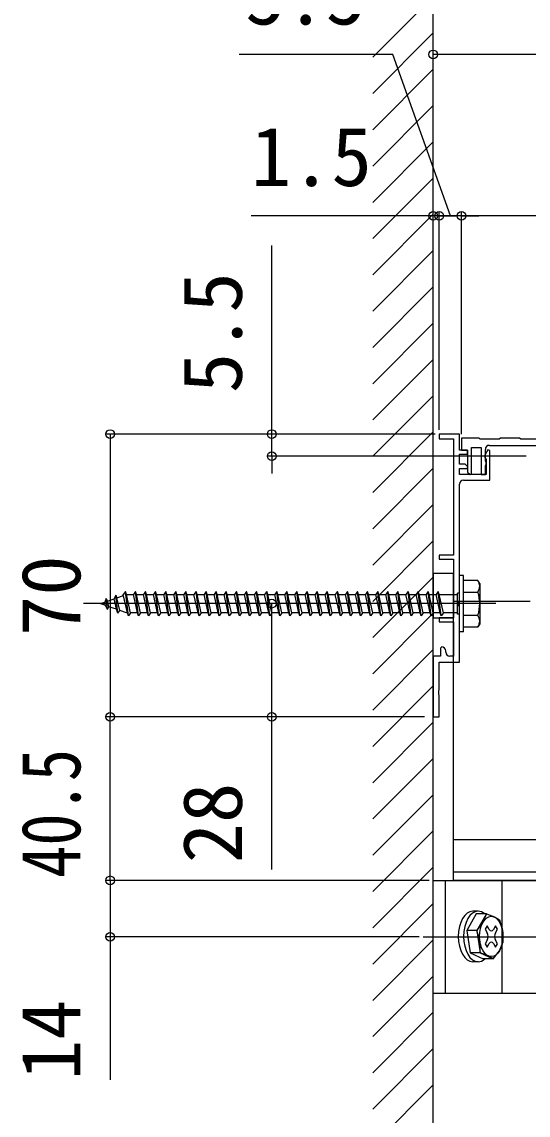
# Model space of a CAD drawing. Units: millimetres, scale not verified. Extents: x -875 to 875, y -1304 to 1297.
# Drawn here: x 59.1 to 184.5, y -1077.3 to -806.7 of the extents above; entities that cross this region are included whole.
import ezdxf
from ezdxf.enums import TextEntityAlignment as Align

# ---------------------------------------------------------------- set-up
doc = ezdxf.new("R2010")
doc.units = ezdxf.units.MM
doc.header["$LTSCALE"] = 8
for name, color, linetype in [('0-3_YKK_11', 7, 'Continuous'), ('0-5_YKK_12', 2, 'Continuous'), ('0-6_YKK_13', 4, 'Continuous'), ('0-8_YKK_D', 6, 'Continuous'), ('0-A_YSS_K', 3, 'Continuous')]:
    doc.layers.add(name, color=color, linetype=linetype)
doc.styles.add('ＭＳ ゴシック', font='')
doc.styles.get('ＭＳ ゴシック').set_extended_font_data('MS Gothic')

msp = doc.modelspace()

# ---------------------------------------------------------------- linework, layer by layer
at = {"layer": '0-3_YKK_11'}
for p, q in [((167.5, -950.029), (167.5, -921.1)), ((164.1, -962.7), (164.1, -962.4))]:
    msp.add_line(p, q, dxfattribs=at)
for points in [[(168.5, -920.1), (175, -920.1), (175, -912.77), (174.555, -912.651), (173.8, -913.959), (173.8, -914.5), (173.98, -914.775), (174.1, -914.958), (174.1, -918.7), (167.5, -918.7), (167.5, -917.2), (169.376, -917.2), (169.536, -916.812), (168.924, -916.2), (167.5, -916.2), (167.5, -913.7), (169.5, -913.7), (169.5, -912.7), (167.5, -912.7), (167.5, -908.7), (162.5, -908.7), (162.5, -909.9), (166, -909.9), (166, -938.7), (162.5, -938.7), (162.5, -939.7), (166, -939.7), (166, -954.2), (162.5, -954.2), (162.5, -955.2), (166, -955.2), (166, -963.7), (165.1, -963.7)], [(187.35, -910), (182.65, -910), (182.35, -909.7), (177.65, -909.7), (177.35, -910), (172.65, -910), (172.35, -909.7), (168, -909.7), (168, -912.7), (169.5, -912.7), (169.5, -918.124), (170.13, -918.754), (170.5, -918.6), (170.5, -912), (172.9, -912), (172.9, -918.7), (173.9, -918.7), (173.9, -916.546), (174.1, -916.2), (174.1, -915.6), (173.98, -915.36), (173.9, -915.2), (173.9, -912.5)], [(174.9, -911.5), (201.5, -911.5)], [(163.1, -961.4), (162.8, -961.7), (162.8, -963.7), (161, -963.7), (161, -978.7), (162.5, -978.7), (162.5, -973.371), (162.357, -973.179), (162.357, -972.221), (162.5, -972.029), (162.5, -965.2), (167.5, -965.2), (167.5, -951.371), (167.357, -951.179), (167.357, -950.221), (167.5, -950.029)]]:
    msp.add_lwpolyline(points, dxfattribs=at)
for centre, start, end in [((174.9, -912.5), 90.00001, 179.99999), ((168.5, -921.1), 90.00001, 179.99999), ((163.1, -962.4), 0.00001, 89.99999), ((165.1, -962.7), 180.00001, 269.99999)]:
    msp.add_arc(centre, 1, start, end, dxfattribs=at)
at = {"layer": '0-5_YKK_12'}
for p, q in [((185, -950.2), (166, -950.2)), ((166, -1019.2), (166, -950.2)), ((366.744, -1009.2), (166, -1009.2)), ((366.744, -1017.2), (166, -1017.2)), ((366.744, -1019.2), (166, -1019.2)), ((158.5, -1033.2), (220.542, -1033.2))]:
    msp.add_line(p, q, dxfattribs=at)
at = {"layer": '0-6_YKK_13'}
for p, q in [((167.5, -957.7), (167.5, -943.7)), ((168.5, -943.7), (167.5, -943.7)), ((168.5, -957.7), (168.5, -943.7)), ((172.069, -944.95), (168.5, -944.95)), ((168.5, -956.45), (168.5, -944.95)), ((172.5, -945.7), (172.067, -944.95)), ((172.5, -945.7), (172.5, -955.7)), ((79.963, -949.403), (79.661, -950.3)), ((79.963, -949.403), (80.358, -950.06)), ((80.302, -952.114), (79.963, -949.403)), ((80.358, -950.06), (81.983, -949.501)), ((80.666, -951.446), (80.358, -950.06)), ((82.36, -948.578), (81.983, -949.501)), ((82.561, -952.098), (81.983, -949.501)), ((82.36, -948.578), (82.68, -949.261)), ((82.914, -953.013), (82.36, -948.578)), ((82.68, -949.261), (84.306, -948.701)), ((83.373, -952.378), (82.68, -949.261)), ((85.25, -952.95), (84.25, -948.45)), ((85.5, -953.7), (84.75, -947.7)), ((85.002, -948.461), (85.034, -948.45)), ((85.034, -948.45), (86.75, -948.45)), ((87.25, -947.7), (86.75, -948.45)), ((87.25, -950.7), (86.75, -948.45)), ((87.5, -948.45), (87.25, -947.7)), ((88, -953.7), (87.25, -947.7)), ((87.5, -948.45), (89.25, -948.45)), ((90.25, -952.95), (89.25, -948.45)), ((90.5, -953.7), (89.75, -947.7)), ((90, -948.45), (91.75, -948.45)), ((92.75, -952.95), (91.75, -948.45)), ((93, -953.7), (92.25, -947.7)), ((92.5, -948.45), (94.25, -948.45)), ((95.25, -952.95), (94.25, -948.45)), ((95.5, -953.7), (94.75, -947.7)), ((95, -948.45), (96.75, -948.45)), ((97.75, -952.95), (96.75, -948.45)), ((98, -953.7), (97.25, -947.7)), ((97.5, -948.45), (99.25, -948.45)), ((100.25, -952.95), (99.25, -948.45)), ((100.5, -953.7), (99.75, -947.7)), ((100, -948.45), (101.75, -948.45)), ((102.75, -952.95), (101.75, -948.45)), ((103, -953.7), (102.25, -947.7)), ((102.5, -948.45), (104.25, -948.45)), ((105.25, -952.95), (104.25, -948.45)), ((105.5, -953.7), (104.75, -947.7)), ((105, -948.45), (106.75, -948.45)), ((107.25, -950.7), (106.75, -948.45)), ((108, -953.7), (107.25, -947.7)), ((107.5, -948.45), (109.25, -948.45)), ((108.5, -952.95), (107.5, -948.45)), ((110.25, -952.95), (109.25, -948.45)), ((110.5, -953.7), (109.75, -947.7)), ((110, -948.45), (111.75, -948.45)), ((112.75, -952.95), (111.75, -948.45)), ((113, -953.7), (112.25, -947.7)), ((112.5, -948.45), (114.25, -948.45)), ((115.25, -952.95), (114.25, -948.45)), ((115.5, -953.7), (114.75, -947.7)), ((115, -948.45), (116.75, -948.45)), ((117.75, -952.95), (116.75, -948.45)), ((118, -953.7), (117.25, -947.7)), ((117.5, -948.45), (119.25, -948.45)), ((120.25, -952.95), (119.25, -948.45)), ((120.5, -953.7), (119.75, -947.7)), ((120, -948.45), (121.75, -948.45)), ((122.25, -947.7), (121.75, -948.45)), ((122.25, -950.7), (121.75, -948.45)), ((122.5, -948.45), (122.25, -947.7)), ((123, -953.7), (122.25, -947.7)), ((122.5, -948.45), (124.25, -948.45)), ((125.25, -952.95), (124.25, -948.45)), ((125.5, -953.7), (124.75, -947.7)), ((125, -948.45), (126.75, -948.45)), ((127.75, -952.95), (126.75, -948.45)), ((128, -953.7), (127.25, -947.7)), ((127.5, -948.45), (129.25, -948.45)), ((130.25, -952.95), (129.25, -948.45)), ((130.5, -953.7), (129.75, -947.7)), ((130, -948.45), (131.75, -948.45)), ((132.75, -952.95), (131.75, -948.45)), ((133, -953.7), (132.25, -947.7)), ((132.5, -948.45), (134.25, -948.45)), ((135.25, -952.95), (134.25, -948.45)), ((135.5, -953.7), (134.75, -947.7)), ((135, -948.45), (136.75, -948.45)), ((137.75, -952.95), (136.75, -948.45)), ((138, -953.7), (137.25, -947.7)), ((137.5, -948.45), (139.25, -948.45)), ((140.25, -952.95), (139.25, -948.45)), ((140.5, -953.7), (139.75, -947.7)), ((140, -948.45), (141.75, -948.45)), ((142.25, -950.7), (141.75, -948.45)), ((143, -953.7), (142.25, -947.7)), ((142.5, -948.45), (144.25, -948.45)), ((143.5, -952.95), (142.5, -948.45)), ((145.25, -952.95), (144.25, -948.45)), ((145.5, -953.7), (144.75, -947.7)), ((145, -948.45), (146.75, -948.45)), ((147.75, -952.95), (146.75, -948.45)), ((148, -953.7), (147.25, -947.7)), ((147.5, -948.45), (149.25, -948.45)), ((150.25, -952.95), (149.25, -948.45)), ((150.5, -953.7), (149.75, -947.7)), ((150, -948.45), (151.75, -948.45)), ((152.75, -952.95), (151.75, -948.45)), ((153, -953.7), (152.25, -947.7)), ((152.5, -948.45), (154.25, -948.45)), ((155.25, -952.95), (154.25, -948.45)), ((155.5, -953.7), (154.75, -947.7)), ((155, -948.45), (156.75, -948.45)), ((157.25, -947.7), (156.75, -948.45)), ((157.25, -950.7), (156.75, -948.45)), ((158, -953.7), (157.25, -947.7)), ((157.5, -948.45), (159.25, -948.45)), ((159.75, -947.7), (159.25, -948.45)), ((160.25, -952.95), (159.25, -948.45)), ((160, -948.45), (159.75, -947.7)), ((160.5, -953.7), (159.75, -947.7)), ((161, -952.95), (160, -948.45)), ((160, -948.45), (161.75, -948.45)), ((162.75, -952.95), (161.75, -948.45)), ((163, -953.7), (162.25, -947.7)), ((162.5, -948.45), (167, -948.45)), ((167, -953.3), (167, -948.1)), ((167.5, -948.1), (167, -948.1)), ((168.5, -947.813), (172.053, -947.813)), ((176.5, -950.7), (74.391, -950.7)), ((78.5, -950.7), (79.661, -950.3)), ((79.854, -951.166), (78.5, -950.7)), ((79.854, -951.166), (79.661, -950.3)), ((80.302, -952.114), (79.854, -951.166)), ((80.302, -952.114), (80.666, -951.446)), ((82.561, -952.098), (80.666, -951.446)), ((82.914, -953.013), (82.561, -952.098)), ((82.914, -953.013), (83.373, -952.378)), ((87.75, -952.95), (87.25, -950.7)), ((107.75, -952.95), (107.25, -950.7)), ((122.75, -952.95), (122.25, -950.7)), ((142.75, -952.95), (142.25, -950.7)), ((157.75, -952.95), (157.25, -950.7)), ((87.25, -952.95), (86, -952.95)), ((87.75, -952.95), (87.25, -952.95)), ((90.25, -952.95), (88.5, -952.95)), ((92.75, -952.95), (91, -952.95)), ((95.25, -952.95), (93.5, -952.95)), ((97.75, -952.95), (96, -952.95)), ((100.25, -952.95), (98.5, -952.95)), ((102.75, -952.95), (101, -952.95)), ((105.25, -952.95), (103.5, -952.95)), ((107.25, -952.95), (106, -952.95)), ((107.75, -952.95), (107.25, -952.95)), ((110.25, -952.95), (108.5, -952.95)), ((112.75, -952.95), (111, -952.95)), ((115.25, -952.95), (113.5, -952.95)), ((117.75, -952.95), (116, -952.95)), ((120.25, -952.95), (118.5, -952.95)), ((122.25, -952.95), (121, -952.95)), ((122.75, -952.95), (122.25, -952.95)), ((125.25, -952.95), (123.5, -952.95)), ((127.75, -952.95), (126, -952.95)), ((130.25, -952.95), (128.5, -952.95)), ((132.75, -952.95), (131, -952.95)), ((135.25, -952.95), (133.5, -952.95)), ((137.75, -952.95), (136, -952.95)), ((140.25, -952.95), (138.5, -952.95)), ((142.25, -952.95), (141, -952.95)), ((142.75, -952.95), (142.25, -952.95)), ((145.25, -952.95), (143.5, -952.95)), ((147.75, -952.95), (146, -952.95)), ((150.25, -952.95), (148.5, -952.95)), ((152.75, -952.95), (151, -952.95)), ((155.25, -952.95), (153.5, -952.95)), ((157.25, -952.95), (156, -952.95)), ((157.75, -952.95), (157.25, -952.95)), ((160.25, -952.95), (158.5, -952.95)), ((160.5, -953.7), (160.25, -952.95)), ((161, -952.95), (160.5, -953.7)), ((162.75, -952.95), (161, -952.95)), ((167, -952.95), (163.5, -952.95)), ((167.5, -953.3), (167, -953.3)), ((168.5, -953.587), (172.053, -953.587)), ((168.5, -957.7), (167.5, -957.7)), ((168.5, -956.45), (172.069, -956.45)), ((172.5, -955.7), (172.067, -956.45)), ((161, -1019.2), (216.542, -1019.2)), ((164, -1047.2), (164, -1019.2)), ((178.084, -1047.2), (178.084, -1019.2)), ((171.661, -1027.519), (169.304, -1031.601)), ((171.661, -1027.519), (169.304, -1031.601)), ((172.116, -1026.845), (170.809, -1026.845)), ((174.154, -1027.519), (171.661, -1027.519)), ((174.154, -1027.519), (171.797, -1031.601)), ((174.349, -1030.43), (173.843, -1031.306)), ((174.876, -1031.342), (174.349, -1030.43)), ((176.415, -1030.43), (175.888, -1031.342)), ((176.921, -1031.306), (176.415, -1030.43)), ((169.304, -1031.601), (170.167, -1037.178)), ((171.797, -1031.601), (169.304, -1031.601)), ((171.797, -1031.601), (172.66, -1037.178)), ((173.843, -1031.306), (174.369, -1032.219)), ((174.369, -1033.972), (173.843, -1034.884)), ((176.394, -1032.219), (176.921, -1031.306)), ((176.921, -1034.884), (176.394, -1033.972)), ((173.843, -1034.884), (174.349, -1035.761)), ((174.349, -1035.761), (174.876, -1034.849)), ((175.888, -1034.849), (176.415, -1035.761)), ((176.415, -1035.761), (176.921, -1034.884)), ((170.167, -1037.178), (173.387, -1038.672)), ((172.66, -1037.178), (170.167, -1037.178)), ((172.116, -1039.345), (170.809, -1039.345)), ((172.66, -1037.178), (175.88, -1038.672)), ((175.88, -1038.672), (173.387, -1038.672))]:
    msp.add_line(p, q, dxfattribs=at)
msp.add_lwpolyline([(161, -943.2), (161, -954.2), (166, -954.2), (166, -943.2)], close=True, dxfattribs=at)
for points in [[(86, -952.95), (85, -948.45), (84.75, -947.7), (84.25, -948.45)], [(88.5, -952.95), (87.5, -948.45), (87.25, -947.7)], [(91, -952.95), (90, -948.45), (89.75, -947.7), (89.25, -948.45)], [(93.5, -952.95), (92.5, -948.45), (92.25, -947.7), (91.75, -948.45)], [(96, -952.95), (95, -948.45), (94.75, -947.7), (94.25, -948.45)], [(98.5, -952.95), (97.5, -948.45), (97.25, -947.7), (96.75, -948.45)], [(101, -952.95), (100, -948.45), (99.75, -947.7), (99.25, -948.45)], [(103.5, -952.95), (102.5, -948.45), (102.25, -947.7), (101.75, -948.45)], [(106, -952.95), (105, -948.45), (104.75, -947.7), (104.25, -948.45)], [(107.5, -948.45), (107.25, -947.7), (106.75, -948.45)], [(111, -952.95), (110, -948.45), (109.75, -947.7), (109.25, -948.45)], [(113.5, -952.95), (112.5, -948.45), (112.25, -947.7), (111.75, -948.45)], [(116, -952.95), (115, -948.45), (114.75, -947.7), (114.25, -948.45)], [(118.5, -952.95), (117.5, -948.45), (117.25, -947.7), (116.75, -948.45)], [(121, -952.95), (120, -948.45), (119.75, -947.7), (119.25, -948.45)], [(123.5, -952.95), (122.5, -948.45), (122.25, -947.7)], [(126, -952.95), (125, -948.45), (124.75, -947.7), (124.25, -948.45)], [(128.5, -952.95), (127.5, -948.45), (127.25, -947.7), (126.75, -948.45)], [(131, -952.95), (130, -948.45), (129.75, -947.7), (129.25, -948.45)], [(133.5, -952.95), (132.5, -948.45), (132.25, -947.7), (131.75, -948.45)], [(136, -952.95), (135, -948.45), (134.75, -947.7), (134.25, -948.45)], [(138.5, -952.95), (137.5, -948.45), (137.25, -947.7), (136.75, -948.45)], [(141, -952.95), (140, -948.45), (139.75, -947.7), (139.25, -948.45)], [(142.5, -948.45), (142.25, -947.7), (141.75, -948.45)], [(146, -952.95), (145, -948.45), (144.75, -947.7), (144.25, -948.45)], [(148.5, -952.95), (147.5, -948.45), (147.25, -947.7), (146.75, -948.45)], [(151, -952.95), (150, -948.45), (149.75, -947.7), (149.25, -948.45)], [(153.5, -952.95), (152.5, -948.45), (152.25, -947.7), (151.75, -948.45)], [(156, -952.95), (155, -948.45), (154.75, -947.7), (154.25, -948.45)], [(158.5, -952.95), (157.5, -948.45), (157.25, -947.7)], [(163.5, -952.95), (162.5, -948.45), (162.25, -947.7), (161.75, -948.45)], [(85.25, -952.95), (85.034, -952.95), (83.373, -952.378)], [(86, -952.95), (85.5, -953.7), (85.25, -952.95)], [(88.5, -952.95), (88, -953.7), (87.75, -952.95)], [(91, -952.95), (90.5, -953.7), (90.25, -952.95)], [(93.5, -952.95), (93, -953.7), (92.75, -952.95)], [(96, -952.95), (95.5, -953.7), (95.25, -952.95)], [(98.5, -952.95), (98, -953.7), (97.75, -952.95)], [(101, -952.95), (100.5, -953.7), (100.25, -952.95)], [(103.5, -952.95), (103, -953.7), (102.75, -952.95)], [(106, -952.95), (105.5, -953.7), (105.25, -952.95)], [(108.5, -952.95), (108, -953.7), (107.75, -952.95)], [(111, -952.95), (110.5, -953.7), (110.25, -952.95)], [(113.5, -952.95), (113, -953.7), (112.75, -952.95)], [(116, -952.95), (115.5, -953.7), (115.25, -952.95)], [(118.5, -952.95), (118, -953.7), (117.75, -952.95)], [(121, -952.95), (120.5, -953.7), (120.25, -952.95)], [(123.5, -952.95), (123, -953.7), (122.75, -952.95)], [(126, -952.95), (125.5, -953.7), (125.25, -952.95)], [(128.5, -952.95), (128, -953.7), (127.75, -952.95)], [(131, -952.95), (130.5, -953.7), (130.25, -952.95)], [(133.5, -952.95), (133, -953.7), (132.75, -952.95)], [(136, -952.95), (135.5, -953.7), (135.25, -952.95)], [(138.5, -952.95), (138, -953.7), (137.75, -952.95)], [(141, -952.95), (140.5, -953.7), (140.25, -952.95)], [(143.5, -952.95), (143, -953.7), (142.75, -952.95)], [(146, -952.95), (145.5, -953.7), (145.25, -952.95)], [(148.5, -952.95), (148, -953.7), (147.75, -952.95)], [(151, -952.95), (150.5, -953.7), (150.25, -952.95)], [(153.5, -952.95), (153, -953.7), (152.75, -952.95)], [(156, -952.95), (155.5, -953.7), (155.25, -952.95)], [(158.5, -952.95), (158, -953.7), (157.75, -952.95)], [(163.5, -952.95), (163, -953.7), (162.75, -952.95)], [(216.542, -1047.2), (161, -1047.2), (161, -1019.2)], [(175.88, -1038.672), (174.635, -1037.925), (172.66, -1037.178), (172.593, -1034.389), (171.797, -1031.601), (173.341, -1029.56), (174.154, -1027.519)], [(174.154, -1027.519), (176.129, -1028.266), (177.374, -1029.013), (178.17, -1031.801), (178.237, -1034.59)], [(175.88, -1038.672), (177.423, -1036.631), (178.237, -1034.59)]]:
    msp.add_lwpolyline(points, dxfattribs=at)
for centre, radius, start, end in [((169.944, -946.37), 2.556, 325.61575, 33.74822), ((162.947, -950.7), 9.553, 342.41205, 17.58795), ((169.944, -955.03), 2.556, 326.25178, 34.38425)]:
    msp.add_arc(centre, radius, start, end, dxfattribs=at)
for centre, major_axis, start_param, end_param in [((170.809, -1033.095), (0, -6.25), 3.1415927, 6.2831853), ((172.116, -1033.095), (0, -6.25), 3.1415927, 6.2831853), ((172.116, -1033.095), (0, -6.25), 2.6731756, 3.1415927), ((173.863, -1033.095), (0, -1.24), 0.7853982, 2.3561945), ((175.382, -1030.465), (0, -1.24), 5.4977871, 7.0685835), ((176.9, -1033.095), (0, -1.24), 3.9269908, 5.4977871), ((175.382, -1035.726), (0, -1.24), 2.3561945, 3.9269908), ((172.116, -1033.095), (0, -6.25), 6.2831853, 6.7516024)]:
    msp.add_ellipse(centre, major_axis=major_axis, ratio=0.57735, start_param=start_param, end_param=end_param, dxfattribs=at)
msp.add_ellipse((175.382, -1033.095), major_axis=(0, -5), ratio=0.57735, dxfattribs=at)
at = {"layer": '0-8_YKK_D'}
for p, q in [((161, -907.7), (161, -813.7)), ((306, -814.7), (161, -814.7)), ((161, -854.7), (115.945, -854.7)), ((162.5, -854.7), (158.2, -854.7)), ((161, -907.7), (161, -853.7)), ((162.5, -854.7), (161, -854.7)), ((162.5, -907.7), (162.5, -853.7)), ((162.5, -907.7), (162.5, -853.7)), ((168, -854.7), (162.5, -854.7)), ((168, -854.7), (162.5, -854.7)), ((162.5, -854.7), (166.8, -854.7)), ((168, -908.7), (168, -853.7)), ((168, -908.7), (168, -853.7)), ((202.5, -854.7), (168, -854.7)), ((168, -854.7), (172.3, -854.7)), ((121, -908.7), (121, -862.055)), ((161.5, -908.7), (80, -908.7)), ((81, -908.7), (81, -978.7)), ((161.5, -908.7), (120, -908.7)), ((121, -914.2), (121, -908.7)), ((184, -914.2), (120, -914.2)), ((121, -914.2), (121, -918.5)), ((174, -950.7), (120, -950.7)), ((121, -978.7), (121, -950.7)), ((158.8, -978.7), (80, -978.7)), ((158.8, -978.7), (80, -978.7)), ((81, -1019.2), (81, -978.7)), ((158.8, -978.7), (120, -978.7)), ((121, -1016.495), (121, -978.7)), ((160, -1019.2), (80, -1019.2)), ((160, -1019.2), (80, -1019.2)), ((157.5, -1033.2), (80, -1033.2))]:
    msp.add_line(p, q, dxfattribs=at)
for points in [[(165.25, -854.7), (150.965, -814.7), (112.919, -814.7)], [(81, -1019.2), (81, -1033.2), (81, -1068.614)]]:
    msp.add_lwpolyline(points, dxfattribs=at)
for centre in [(161, -814.7), (161, -854.7), (162.5, -854.7), (162.5, -854.7), (168, -854.7), (168, -854.7), (81, -908.7), (121, -908.7), (121, -914.2), (121, -950.7), (81, -978.7), (81, -978.7), (121, -978.7), (81, -1019.2), (81, -1019.2), (81, -1033.2)]:
    msp.add_circle(centre, 1.075, dxfattribs=at)
at = {"layer": '0-A_YSS_K'}
for p, q in [((161, -1174.2), (161, -268.746)), ((146, -815.424), (161, -800.424)), ((146, -824.405), (161, -809.405)), ((146, -833.385), (161, -818.385)), ((146, -842.365), (161, -827.365)), ((146, -851.345), (161, -836.345)), ((146, -860.326), (161, -845.326)), ((146, -869.306), (161, -854.306)), ((146, -878.286), (161, -863.286)), ((146, -887.266), (161, -872.266)), ((146, -896.247), (161, -881.247)), ((146, -905.227), (161, -890.227)), ((146, -914.207), (161, -899.207)), ((146, -923.187), (161, -908.187)), ((146, -932.168), (161, -917.168)), ((146, -941.148), (161, -926.148)), ((146, -950.128), (161, -935.128)), ((146, -959.108), (161, -944.108)), ((146, -968.089), (161, -953.089)), ((146, -977.069), (161, -962.069)), ((146, -986.049), (161, -971.049)), ((146, -995.029), (161, -980.029)), ((146, -1004.01), (161, -989.01)), ((146, -1012.99), (161, -997.99)), ((146, -1021.97), (161, -1006.97)), ((146, -1030.95), (161, -1015.95)), ((146, -1039.931), (161, -1024.931)), ((146, -1048.911), (161, -1033.911)), ((146, -1057.891), (161, -1042.891)), ((146, -1066.872), (161, -1051.872)), ((146, -1075.852), (161, -1060.852)), ((146, -1084.832), (161, -1069.832))]:
    msp.add_line(p, q, dxfattribs=at)

# ---------------------------------------------------------------- texts
at = {"layer": '0-8_YKK_D', "style": 'ＭＳ ゴシック'}
for s, p in [('5.5', (114.442, -811.7)), ('1.5', (115.877, -851.7))]:
    msp.add_text(s, height=14.66, dxfattribs=at).set_placement(p, align=Align.BOTTOM_LEFT)
for s, p in [('5.5', (118, -898.577)), ('70', (78, -958.7)), ('28', (118, -1014.972)), ('14', (78, -1068.682))]:
    msp.add_text(s, height=14.66, rotation=90, dxfattribs=at).set_placement(p, align=Align.BOTTOM_LEFT)
at = {"layer": '0-8_YKK_D', "style": 'ＭＳ ゴシック', "width": 0.8}
msp.add_text('40.5', height=14.66, rotation=90, dxfattribs=at).set_placement((78, -1018.586), align=Align.BOTTOM_LEFT)

doc.saveas('drawing.dxf')
